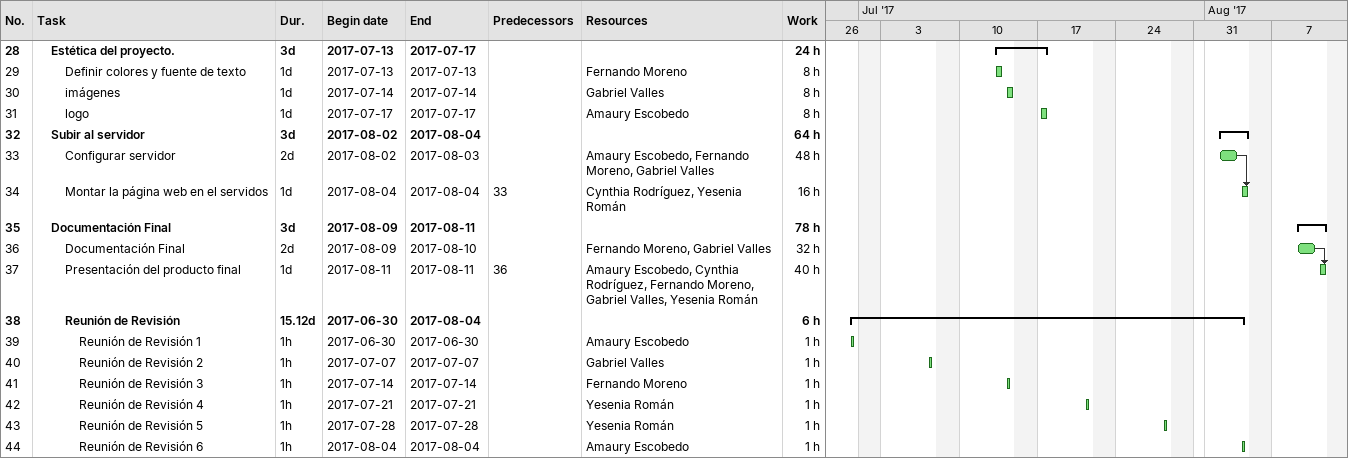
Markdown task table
| ID | Level | Task | Duration | Start | Finish | Predecessors | Resources | Work (h) |
|---|---|---|---|---|---|---|---|---|
| 28 | 2 | **Estética del proyecto.** | 3d | 2017-07-13 | 2017-07-17 |  |  | 24 |
| 29 | 3 | Definir colores y fuente de texto | 1d | 2017-07-13 | 2017-07-13 |  | Fernando Moreno | 8 |
| 30 | 3 | imágenes | 1d | 2017-07-14 | 2017-07-14 |  | Gabriel Valles | 8 |
| 31 | 3 | logo | 1d | 2017-07-17 | 2017-07-17 |  | Amaury Escobedo | 8 |
| 32 | 2 | **Subir al servidor** | 3d | 2017-08-02 | 2017-08-04 |  |  | 64 |
| 33 | 3 | Configurar servidor | 2d | 2017-08-02 | 2017-08-03 |  | Amaury Escobedo, Fernando Moreno, Gabriel Valles | 48 |
| 34 | 3 | Montar la página web en el servidos | 1d | 2017-08-04 | 2017-08-04 | 33 | Cynthia Rodríguez, Yesenia Román | 16 |
| 35 | 2 | **Documentación Final** | 3d | 2017-08-09 | 2017-08-11 |  |  | 78 |
| 36 | 3 | Documentación Final | 2d | 2017-08-09 | 2017-08-10 |  | Fernando Moreno, Gabriel Valles | 32 |
| 37 | 3 | Presentación del producto final | 1d | 2017-08-11 | 2017-08-11 | 36 | Amaury Escobedo, Cynthia Rodríguez, Fernando Moreno, Gabriel Valles, Yesenia Román | 40 |
| 38 | 3 | **Reunión de Revisión** | 15.12d | 2017-06-30 | 2017-08-04 |  |  | 6 |
| 39 | 4 | Reunión de Revisión 1 | 1h | 2017-06-30 | 2017-06-30 |  | Amaury Escobedo | 1 |
| 40 | 4 | Reunión de Revisión 2 | 1h | 2017-07-07 | 2017-07-07 |  | Gabriel Valles | 1 |
| 41 | 4 | Reunión de Revisión 3 | 1h | 2017-07-14 | 2017-07-14 |  | Fernando Moreno | 1 |
| 42 | 4 | Reunión de Revisión 4 | 1h | 2017-07-21 | 2017-07-21 |  | Yesenia Román | 1 |
| 43 | 4 | Reunión de Revisión 5 | 1h | 2017-07-28 | 2017-07-28 |  | Yesenia Román | 1 |
| 44 | 4 | Reunión de Revisión 6 | 1h | 2017-08-04 | 2017-08-04 |  | Amaury Escobedo | 1 |
